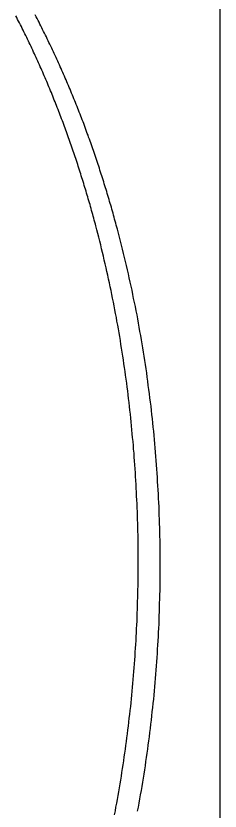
# Model space of a CAD drawing. Header units: millimetres. Extents: x 0 to 3800, y -67 to 2530.
# Drawn here: x 3293 to 3294.64, y 901.58 to 907.97 of the extents above; entities that cross this region are included whole.
import ezdxf

# ---------------------------------------------------------------- set-up
doc = ezdxf.new("R2010")
doc.units = ezdxf.units.MM
doc.layers.add('내부선 및 부속', color=4, linetype='Continuous')

msp = doc.modelspace()

# ---------------------------------------------------------------- linework, layer by layer
at = {"layer": '내부선 및 부속', "linetype": 'Continuous'}
msp.add_line((3294.6392, 871.6641), (3294.6392, 913.9407), dxfattribs=at)
at = {"layer": '내부선 및 부속', "linetype": 'Continuous', "flags": 128}
for points in [[(3293.64, 906.2797), (3293.636, 906.2947), (3293.632, 906.3107), (3293.627, 906.3257), (3293.623, 906.3417), (3293.619, 906.3577), (3293.615, 906.3727), (3293.61, 906.3887), (3293.606, 906.4037), (3293.602, 906.4197), (3293.597, 906.4347), (3293.593, 906.4507), (3293.588, 906.4657), (3293.584, 906.4817), (3293.579, 906.4967), (3293.575, 906.5127), (3293.57, 906.5277), (3293.566, 906.5437), (3293.561, 906.5587), (3293.557, 906.5747), (3293.552, 906.5897), (3293.547, 906.6047), (3293.543, 906.6207), (3293.538, 906.6357), (3293.533, 906.6517), (3293.528, 906.6667), (3293.523, 906.6827), (3293.519, 906.6977), (3293.514, 906.7127), (3293.509, 906.7287), (3293.504, 906.7437), (3293.499, 906.7587), (3293.494, 906.7747), (3293.489, 906.7897), (3293.484, 906.8047), (3293.479, 906.8207), (3293.474, 906.8357), (3293.468, 906.8507), (3293.463, 906.8667), (3293.458, 906.8817), (3293.453, 906.8967), (3293.448, 906.9127), (3293.442, 906.9277), (3293.437, 906.9427), (3293.432, 906.9577), (3293.426, 906.9737), (3293.421, 906.9887), (3293.415, 907.0037), (3293.41, 907.0187), (3293.404, 907.0347), (3293.399, 907.0497), (3293.393, 907.0647), (3293.388, 907.0797), (3293.382, 907.0947), (3293.376, 907.1107), (3293.371, 907.1257), (3293.365, 907.1407), (3293.359, 907.1557), (3293.354, 907.1707), (3293.348, 907.1857), (3293.342, 907.2007), (3293.336, 907.2157), (3293.33, 907.2307), (3293.324, 907.2467), (3293.318, 907.2617), (3293.312, 907.2767), (3293.306, 907.2917), (3293.3, 907.3067), (3293.294, 907.3217), (3293.288, 907.3367), (3293.282, 907.3517), (3293.276, 907.3667), (3293.27, 907.3817), (3293.263, 907.3967), (3293.257, 907.4117), (3293.251, 907.4267), (3293.245, 907.4407), (3293.238, 907.4557), (3293.232, 907.4707), (3293.225, 907.4857), (3293.219, 907.5007), (3293.213, 907.5157), (3293.206, 907.5307), (3293.2, 907.5457), (3293.193, 907.5597), (3293.186, 907.5747), (3293.18, 907.5897), (3293.173, 907.6047), (3293.166, 907.6197), (3293.16, 907.6337), (3293.153, 907.6487), (3293.146, 907.6637), (3293.139, 907.6777), (3293.133, 907.6927), (3293.126, 907.7077), (3293.119, 907.7217), (3293.112, 907.7367), (3293.105, 907.7517), (3293.098, 907.7657), (3293.091, 907.7807), (3293.084, 907.7947), (3293.084, 907.7947), (3293.077, 907.8097), (3293.07, 907.8247), (3293.062, 907.8387), (3293.055, 907.8537), (3293.048, 907.8677), (3293.041, 907.8827), (3293.033, 907.8967), (3293.026, 907.9117), (3293.019, 907.9257), (3293.011, 907.9397), (3293.004, 907.9547), (3292.997, 907.9687)], [(3293.804, 906.2867), (3293.8, 906.3027), (3293.796, 906.3187), (3293.791, 906.3347), (3293.787, 906.3507), (3293.783, 906.3657), (3293.778, 906.3817), (3293.774, 906.3977), (3293.769, 906.4137), (3293.765, 906.4297), (3293.76, 906.4457), (3293.756, 906.4607), (3293.751, 906.4767), (3293.746, 906.4927), (3293.742, 906.5087), (3293.737, 906.5237), (3293.732, 906.5397), (3293.727, 906.5557), (3293.723, 906.5717), (3293.718, 906.5867), (3293.713, 906.6027), (3293.708, 906.6187), (3293.703, 906.6347), (3293.698, 906.6497), (3293.693, 906.6657), (3293.688, 906.6817), (3293.683, 906.6967), (3293.678, 906.7127), (3293.673, 906.7287), (3293.668, 906.7437), (3293.663, 906.7597), (3293.658, 906.7747), (3293.653, 906.7907), (3293.647, 906.8067), (3293.642, 906.8217), (3293.637, 906.8377), (3293.632, 906.8527), (3293.626, 906.8687), (3293.621, 906.8847), (3293.615, 906.8997), (3293.61, 906.9157), (3293.605, 906.9307), (3293.599, 906.9467), (3293.593, 906.9617), (3293.588, 906.9777), (3293.582, 906.9927), (3293.577, 907.0087), (3293.571, 907.0237), (3293.565, 907.0397), (3293.56, 907.0547), (3293.554, 907.0707), (3293.548, 907.0857), (3293.542, 907.1017), (3293.537, 907.1167), (3293.531, 907.1327), (3293.525, 907.1477), (3293.519, 907.1627), (3293.513, 907.1787), (3293.507, 907.1937), (3293.501, 907.2097), (3293.495, 907.2247), (3293.489, 907.2397), (3293.483, 907.2557), (3293.477, 907.2707), (3293.47, 907.2857), (3293.464, 907.3017), (3293.458, 907.3167), (3293.452, 907.3317), (3293.445, 907.3467), (3293.439, 907.3627), (3293.433, 907.3777), (3293.426, 907.3927), (3293.42, 907.4077), (3293.413, 907.4237), (3293.407, 907.4387), (3293.4, 907.4537), (3293.394, 907.4687), (3293.387, 907.4837), (3293.381, 907.4987), (3293.374, 907.5137), (3293.367, 907.5297), (3293.361, 907.5447), (3293.354, 907.5597), (3293.347, 907.5747), (3293.34, 907.5897), (3293.333, 907.6047), (3293.327, 907.6197), (3293.32, 907.6347), (3293.313, 907.6497), (3293.306, 907.6647), (3293.299, 907.6797), (3293.292, 907.6947), (3293.285, 907.7097), (3293.278, 907.7247), (3293.271, 907.7397), (3293.263, 907.7547), (3293.256, 907.7687), (3293.249, 907.7837), (3293.242, 907.7987), (3293.234, 907.8137), (3293.227, 907.8287), (3293.227, 907.8287), (3293.22, 907.8427), (3293.212, 907.8577), (3293.205, 907.8727), (3293.198, 907.8877), (3293.19, 907.9017), (3293.183, 907.9167), (3293.175, 907.9317), (3293.167, 907.9467), (3293.16, 907.9607), (3293.152, 907.9757)], [(3293.791, 901.5467), (3293.797, 901.5777), (3293.802, 901.6077), (3293.808, 901.6387), (3293.814, 901.6697), (3293.819, 901.7007), (3293.825, 901.7317), (3293.83, 901.7627), (3293.835, 901.7937), (3293.84, 901.8247), (3293.845, 901.8557), (3293.85, 901.8867), (3293.855, 901.9177), (3293.86, 901.9487), (3293.86, 901.9487), (3293.864, 901.9797), (3293.869, 902.0107), (3293.873, 902.0417), (3293.878, 902.0727), (3293.882, 902.1037), (3293.886, 902.1347), (3293.89, 902.1657), (3293.894, 902.1977), (3293.898, 902.2287), (3293.902, 902.2597), (3293.906, 902.2907), (3293.909, 902.3217), (3293.913, 902.3527), (3293.916, 902.3847), (3293.92, 902.4157), (3293.923, 902.4467), (3293.926, 902.4777), (3293.929, 902.5087), (3293.932, 902.5407), (3293.935, 902.5717), (3293.938, 902.6027), (3293.94, 902.6337), (3293.943, 902.6657), (3293.946, 902.6967), (3293.948, 902.7277), (3293.95, 902.7587), (3293.953, 902.7907), (3293.955, 902.8217), (3293.957, 902.8527), (3293.959, 902.8847), (3293.961, 902.9157), (3293.963, 902.9467), (3293.964, 902.9787), (3293.966, 903.0097), (3293.968, 903.0407), (3293.969, 903.0727), (3293.971, 903.1037), (3293.972, 903.1347), (3293.973, 903.1667), (3293.974, 903.1977), (3293.975, 903.2287), (3293.976, 903.2607), (3293.977, 903.2917), (3293.978, 903.3227), (3293.978, 903.3547), (3293.979, 903.3857), (3293.98, 903.4167), (3293.98, 903.4487), (3293.98, 903.4797), (3293.981, 903.5117), (3293.981, 903.5427), (3293.981, 903.5737), (3293.981, 903.6057), (3293.981, 903.6367), (3293.98, 903.6677), (3293.98, 903.6997), (3293.98, 903.7307), (3293.979, 903.7627), (3293.979, 903.7937), (3293.978, 903.8247), (3293.977, 903.8567), (3293.977, 903.8877), (3293.976, 903.9197), (3293.975, 903.9507), (3293.974, 903.9817), (3293.972, 904.0137), (3293.971, 904.0447), (3293.97, 904.0767), (3293.968, 904.1077), (3293.967, 904.1397), (3293.965, 904.1707), (3293.964, 904.2017), (3293.962, 904.2337), (3293.96, 904.2647), (3293.958, 904.2957), (3293.956, 904.3277), (3293.954, 904.3587), (3293.952, 904.3907), (3293.949, 904.4217), (3293.947, 904.4527), (3293.944, 904.4847), (3293.942, 904.5157), (3293.939, 904.5467), (3293.936, 904.5787), (3293.933, 904.6097), (3293.93, 904.6407), (3293.927, 904.6727), (3293.924, 904.7037), (3293.921, 904.7347), (3293.918, 904.7667), (3293.914, 904.7977), (3293.911, 904.8287), (3293.907, 904.8597), (3293.903, 904.8917), (3293.9, 904.9227), (3293.896, 904.9537), (3293.892, 904.9847), (3293.888, 905.0157), (3293.884, 905.0477), (3293.879, 905.0787), (3293.879, 905.0787), (3293.875, 905.1097), (3293.871, 905.1407), (3293.866, 905.1717), (3293.862, 905.2027), (3293.857, 905.2337), (3293.852, 905.2657), (3293.847, 905.2967), (3293.842, 905.3277), (3293.837, 905.3587), (3293.832, 905.3897), (3293.827, 905.4207), (3293.821, 905.4517), (3293.816, 905.4827), (3293.81, 905.5137), (3293.805, 905.5437), (3293.799, 905.5747), (3293.793, 905.6057), (3293.787, 905.6367), (3293.781, 905.6677), (3293.775, 905.6987), (3293.769, 905.7297), (3293.762, 905.7597), (3293.756, 905.7907), (3293.749, 905.8217), (3293.743, 905.8527), (3293.736, 905.8827), (3293.729, 905.9137), (3293.722, 905.9437), (3293.715, 905.9747), (3293.708, 906.0057), (3293.701, 906.0357), (3293.694, 906.0667), (3293.686, 906.0967), (3293.679, 906.1277), (3293.671, 906.1577), (3293.664, 906.1887), (3293.656, 906.2187), (3293.648, 906.2487), (3293.64, 906.2797), (3293.64, 906.2797)], [(3293.976, 901.5747), (3293.982, 901.6077), (3293.988, 901.6407), (3293.994, 901.6747), (3294, 901.7077), (3294.006, 901.7407), (3294.012, 901.7737), (3294.017, 901.8077), (3294.022, 901.8407), (3294.028, 901.8737), (3294.033, 901.9067), (3294.038, 901.9407), (3294.043, 901.9737), (3294.048, 902.0067), (3294.053, 902.0407), (3294.057, 902.0737), (3294.062, 902.1067), (3294.066, 902.1407), (3294.071, 902.1737), (3294.075, 902.2077), (3294.079, 902.2407), (3294.083, 902.2737), (3294.087, 902.3077), (3294.091, 902.3407), (3294.094, 902.3747), (3294.098, 902.4077), (3294.101, 902.4417), (3294.105, 902.4747), (3294.108, 902.5087), (3294.111, 902.5417), (3294.114, 902.5757), (3294.117, 902.6087), (3294.12, 902.6427), (3294.123, 902.6757), (3294.125, 902.7097), (3294.125, 902.7097), (3294.128, 902.7427), (3294.13, 902.7767), (3294.133, 902.8107), (3294.135, 902.8437), (3294.137, 902.8777), (3294.139, 902.9107), (3294.141, 902.9447), (3294.143, 902.9787), (3294.144, 903.0117), (3294.146, 903.0457), (3294.148, 903.0787), (3294.149, 903.1127), (3294.15, 903.1467), (3294.151, 903.1797), (3294.152, 903.2137), (3294.153, 903.2477), (3294.154, 903.2807), (3294.155, 903.3147), (3294.156, 903.3487), (3294.156, 903.3817), (3294.157, 903.4157), (3294.157, 903.4497), (3294.157, 903.4837), (3294.158, 903.5167), (3294.158, 903.5507), (3294.158, 903.5847), (3294.158, 903.6177), (3294.157, 903.6517), (3294.157, 903.6857), (3294.156, 903.7187), (3294.156, 903.7527), (3294.155, 903.7867), (3294.154, 903.8207), (3294.154, 903.8537), (3294.153, 903.8877), (3294.152, 903.9217), (3294.15, 903.9557), (3294.149, 903.9887), (3294.148, 904.0227), (3294.146, 904.0567), (3294.145, 904.0897), (3294.143, 904.1237), (3294.141, 904.1577), (3294.139, 904.1917), (3294.137, 904.2247), (3294.135, 904.2587), (3294.133, 904.2927), (3294.131, 904.3257), (3294.128, 904.3597), (3294.126, 904.3937), (3294.123, 904.4267), (3294.12, 904.4607), (3294.118, 904.4947), (3294.115, 904.5277), (3294.112, 904.5617), (3294.108, 904.5957), (3294.105, 904.6287), (3294.102, 904.6627), (3294.098, 904.6957), (3294.095, 904.7297), (3294.091, 904.7637), (3294.087, 904.7967), (3294.084, 904.8307), (3294.08, 904.8637), (3294.075, 904.8977), (3294.071, 904.9307), (3294.067, 904.9647), (3294.062, 904.9977), (3294.058, 905.0317), (3294.053, 905.0647), (3294.049, 905.0987), (3294.044, 905.1317), (3294.039, 905.1647), (3294.034, 905.1987), (3294.028, 905.2317), (3294.023, 905.2657), (3294.018, 905.2987), (3294.012, 905.3317), (3294.007, 905.3647), (3294.001, 905.3987), (3293.995, 905.4317), (3293.989, 905.4647), (3293.983, 905.4977), (3293.977, 905.5317), (3293.971, 905.5647), (3293.964, 905.5977), (3293.958, 905.6307), (3293.951, 905.6637), (3293.944, 905.6967), (3293.938, 905.7297), (3293.931, 905.7627), (3293.924, 905.7957), (3293.916, 905.8287), (3293.909, 905.8617), (3293.902, 905.8947), (3293.894, 905.9277), (3293.887, 905.9607), (3293.879, 905.9927), (3293.871, 906.0257), (3293.863, 906.0587), (3293.863, 906.0587), (3293.855, 906.0917), (3293.847, 906.1237), (3293.839, 906.1567), (3293.83, 906.1897), (3293.822, 906.2217), (3293.813, 906.2547), (3293.804, 906.2867), (3293.804, 906.2867)]]:
    msp.add_lwpolyline(points, dxfattribs=at)

doc.saveas('drawing.dxf')
